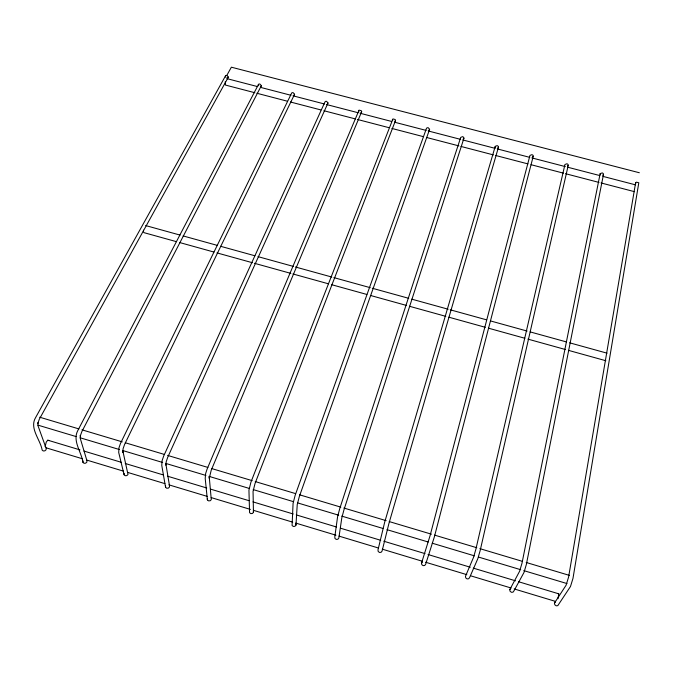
<?xml version="1.0" encoding="UTF-8"?>
<svg xmlns="http://www.w3.org/2000/svg" width="673" height="673" viewBox="0 0 673 673"><rect width="100%" height="100%" fill="white"/><g stroke="black" fill="none" stroke-linecap="round" stroke-linejoin="round"><path stroke-width="1.01" d="M45.108 446.679L46.26 442.068L47.783 440.192L79.969 449.875M124.093 474.776L118.7 452.466L119.02 447.638L120.585 443.196L291.476 93.454L291.956 92.697L293.075 92.63L294.597 94.262L124.606 444.399L123.05 448.849L122.789 452.349L122.865 451.019L128.005 474.507L126.835 475.601L125.22 475.71L124.093 474.776L124.126 473.338M82.956 462.359C81.551 451.97 72.129 440.933 77.866 430.434L258.281 84.832L258.735 84.075L259.828 83.999L261.385 85.639L81.854 431.629L80.255 436.037L80.348 435.448L80.222 438.249L86.935 460.685L86.867 462.099L85.673 463.175L84.049 463.285L82.956 462.359L83.023 460.938M295.96 525.176L297.23 504.615L299.308 496.598L429.618 129.334L428.23 127.719L427.035 127.777L426.413 128.501L295.144 495.353L293.075 503.37L292.082 525.47L293.302 526.454L294.909 526.328L295.96 525.176L295.842 523.678M143.509 230.149L143.383 231.79L144.056 232.681L176.461 241.666M518.555 581.733L558.792 593.83L557.993 598.692M165.844 465.245L166.206 461.762L167.72 457.287L328.02 102.944L326.531 101.312L325.396 101.387L324.882 102.128L163.665 456.075L162.143 460.542L161.764 465.38L165.575 487.294L166.719 488.236L168.334 488.127L169.478 487.016L169.47 485.57L165.861 463.899M225.295 81.568L225.438 85.059L254.874 92.731M635.606 182.846L568.592 577.064L566.111 585.174L554.434 603.151L554.804 604.766L556.184 605.809L557.782 605.666L570.494 586.486L572.984 578.368L638.803 182.77L636.448 182.156L635.606 182.846L635.749 183.788M603.471 174.5L526.362 564.445L523.947 572.546L513.936 590.936L513.036 592.156L511.438 592.299L510.084 591.273L509.764 589.674L519.606 571.242L522.012 563.141L600.156 173.634L602.268 172.902L603.302 173.55L603.471 174.5L602.672 175.19M568.239 165.348L480.152 550.632L477.805 558.716L469.603 577.56L468.677 578.772L467.079 578.906L465.75 577.888L465.464 576.315L473.498 557.429L475.845 549.345L564.95 164.49L566.994 163.749L568.037 164.397L568.239 165.348L567.474 166.046M533.243 156.254L434.346 536.945L425.647 564.302L424.688 565.497L423.081 565.631L421.786 564.622L421.542 563.057L430.072 535.674L529.971 155.404L531.956 154.655L533.008 155.295L533.243 156.254L532.511 156.96M498.474 147.219L388.944 523.384L382.054 551.145L381.061 552.331L379.463 552.457L378.184 551.465L377.99 549.925L384.704 522.113L495.227 146.377L497.154 145.612L498.213 146.26L498.474 147.219L497.776 147.934M463.933 138.251L343.928 509.932L341.791 517.966L338.83 538.106L337.812 539.275L336.206 539.401L334.952 538.417L334.801 536.894L337.594 516.704L339.73 508.679L460.702 137.41L462.578 136.636L463.647 137.284L463.933 138.251L463.276 138.966M395.531 120.484L255.067 483.382L253.056 491.374L253.452 512.355L252.375 513.491L250.76 513.608L249.565 512.641L248.943 490.146L250.936 482.146L392.931 118.919L395.186 119.508L395.531 120.484L394.942 121.216M361.67 111.684L211.204 470.276L209.269 478.259L209.236 476.888L211.288 499.635L210.178 500.754L208.563 500.872L207.393 499.913L205.206 478.402L205.635 473.565L207.116 469.056L359.054 110.128L361.292 110.709L361.67 111.684L361.115 112.425M226.894 77.908L227.97 77.824L228.391 77.067L226.801 75.418L225.724 75.502L225.304 76.268L225.791 77.26M228.391 77.067L39.286 419.287L37.831 423.342L37.982 422.779L37.94 425.588L46.168 448.395L46.058 449.791L44.839 450.851L43.223 450.96L42.147 450.044C40.355 439.503 29.107 428.264 35.677 417.453L225.724 75.502M226.801 75.418L231.369 67.191L639.35 172.751M260.931 86.396L261.385 85.639M294.109 95.011L294.597 94.262M327.507 103.692L328.02 102.944M554.434 603.151L555.301 601.906M509.764 589.674L510.664 588.446M421.542 563.057L422.509 561.871M428.995 130.066L429.618 129.334M558.287 593.746L558.792 593.83M226.919 78.632L257.414 86.556M260.459 87.355L290.946 95.28M292.982 95.81L324.487 103.995M326.523 104.525L358.028 112.711M360.055 113.241L391.56 121.434M394.614 122.225L426.118 130.411M428.146 130.941L460.669 139.395M462.704 139.925L495.227 148.38M497.254 148.91L529.777 157.364M531.813 157.894L565.345 166.61M567.381 167.14L599.904 175.594M602.949 176.385L635.472 184.839M256.901 93.261L287.354 101.202M290.399 101.993L320.853 109.926M323.898 110.725L355.369 118.928M357.405 119.449L388.868 127.651M391.913 128.45L423.384 136.653M426.43 137.443L458.91 145.906M460.946 146.436L493.427 154.908M495.454 155.429L527.943 163.901M530.989 164.692L563.469 173.163M565.505 173.684L599.004 182.417M601.031 182.947L634.53 191.679M145.654 225.564L180.053 235.079M183.09 235.92L217.488 245.435M220.525 246.276L254.924 255.782M257.961 256.623L293.378 266.415M295.397 266.979L331.823 277.049M333.85 277.613L370.276 287.682M372.295 288.246L408.721 298.316M411.758 299.157L448.184 309.227M450.203 309.79L486.629 319.86M490.676 320.979L527.102 331.057M530.139 331.898L566.565 341.968M569.602 342.809L607.038 353.165M179.506 242.507L213.938 252.055M216.975 252.897L252.417 262.722M254.444 263.286L290.896 273.398M292.923 273.961L328.374 283.787M331.41 284.629L366.852 294.454M370.907 295.582L406.349 305.407M409.386 306.249L445.846 316.36M448.883 317.202L485.342 327.314M488.379 328.155L524.831 338.267M527.876 339.108L565.345 349.497M568.382 350.339L605.851 360.728M39.657 417.193L78.943 428.928M81.963 429.828L122.259 441.858M125.279 442.758L164.565 454.494M167.585 455.394L207.873 467.424M211.902 468.627L252.198 480.657M255.218 481.565L295.506 493.595M299.535 494.798L340.832 507.131M343.861 508.031L386.167 520.666M389.187 521.567L431.494 534.194M434.514 535.102L476.82 547.729M479.841 548.638L522.147 561.265M526.177 562.468L569.493 575.407M37.957 425.143L76.175 436.592M80.196 437.795L119.424 449.539M122.444 450.447L162.673 462.494M165.693 463.394L205.921 475.441M208.941 476.341L249.17 488.396M253.191 489.599L293.42 501.646M297.449 502.849L338.679 515.198M341.699 516.098L382.937 528.448M386.958 529.651L428.196 542.001M432.217 543.204L474.465 555.856M478.486 557.059L520.725 569.711M523.745 570.611L566.994 583.567M83.999 451.087L121.216 462.275M125.237 463.487L163.463 474.978M167.484 476.181L206.72 487.984M210.742 489.187L248.968 500.678M252.989 501.89L293.226 513.987M296.246 514.895L336.483 526.993M340.504 528.204L380.741 540.301M383.761 541.21L425 553.61M428.02 554.518L470.267 567.221M473.287 568.121L515.535 580.824M46.134 447.831L82.367 458.75M86.388 459.962L123.63 471.193M127.651 472.404L164.893 483.635M168.915 484.846L207.166 496.371M211.187 497.591L250.44 509.419M253.46 510.336L292.713 522.164M295.733 523.072L335.987 535.212M339.007 536.12L378.26 547.957M382.281 549.168L422.543 561.307M425.563 562.216L466.826 574.658M470.848 575.869L511.11 588.009M514.13 588.917L555.393 601.359M47.783 440.192L48.809 440.571M258.281 84.832L258.743 85.824M358.507 110.868L358.877 111.844M392.351 119.659L392.696 120.627M495.227 146.377L495.479 147.337M600.156 173.634L600.333 174.585M253.368 510.866L253.452 512.355M207.351 498.449L207.393 499.913M165.575 485.847L165.575 487.294"/></g></svg>
